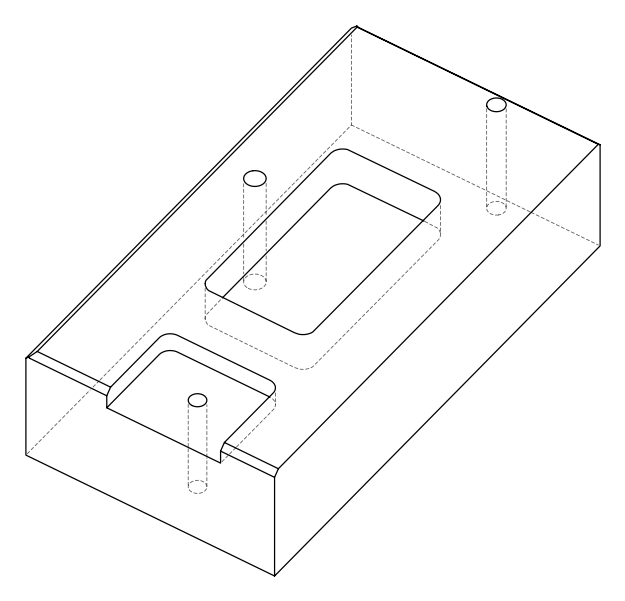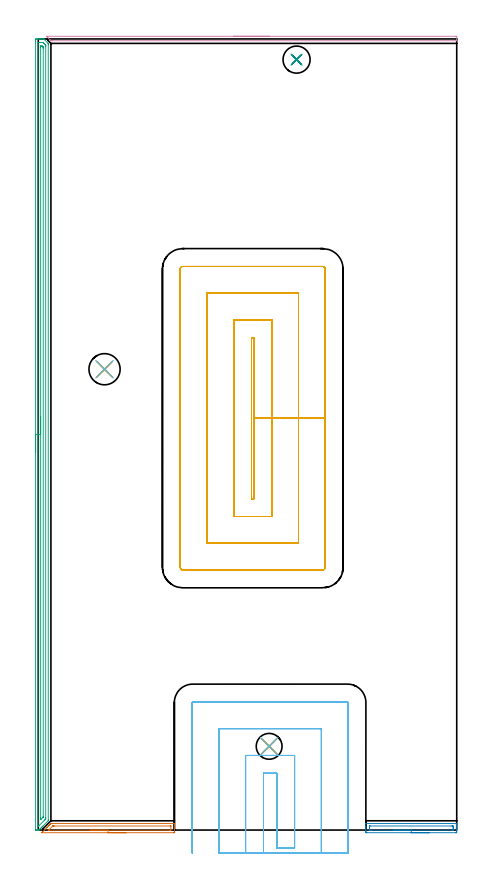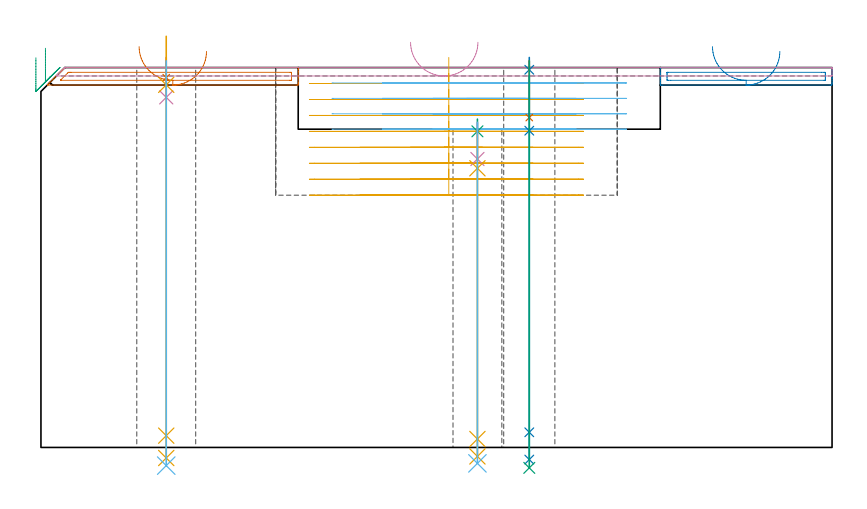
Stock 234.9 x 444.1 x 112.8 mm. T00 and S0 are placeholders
(PLAN: 18 operations, 11 tool changes, 48.9 min)
(1 AREA_MILL | FG_CHAMFER_SURFACE | UGT0205_001 | 1.34 min | 1078 mm3)
(2 AREA_MILL_1 | FG_CHAMFER_SURFACE_1 | UGT0205_001 | 1 min | 736 mm3)
(3 AREA_MILL_2 | FG_CHAMFER_SURFACE_2 | UGT0205_001 | 10.79 min | 11126 mm3)
(4 AREA_MILL_3 | FG_CHAMFER_SURFACE_3 | UGT0205_001 | 1.99 min | 711 mm3)
(5 MILL_RECTANGULAR_POCKET | POCKET_RECTANGULAR_STRAIGHT | UGT0201_094 | Follow Part, ap 5, ae 75% | 22.96 min | 727532 mm3)
(6 MILL_SLOT | SLOT_PARTIAL_RECTANGULAR | UGT0201_094 | Follow Part, ap 5, ae 75% | 7.54 min | 160238 mm3)
(7 SPOT_DRILL | STEP1HOLE | NXT0321_9005460120000 | 0.05 min | 205 mm3)
(8 SPOT_DRILL_1 | STEP1HOLE_1 | NXT0321_9005460120000 | 0.03 min | 23 mm3)
(9 SPOT_DRILL_2 | STEP1HOLE_2 | NXT0321_9005460120000 | 0.03 min | 25 mm3)
(10 DRILL_BLIND_HOLE_INTO_CENTER | STEP1HOLE | NXT0301_030 | 0.05 min | 176 mm3)
(11 GUN_DRILL_THROUGH_HOLE | STEP1HOLE | UGT0307_003 | 0.59 min | 4042 mm3)
(12 SPADE_DRILL_TO_ENLARGE_THROUGH_HOLE | STEP1HOLE | UGT0306_008 | 0.48 min | 22684 mm3)
(13 DRILL_BLIND_HOLE_INTO_CENTER_1 | STEP1HOLE_1 | UGT0301_494 | 0.07 min | 964 mm3)
(14 GUN_DRILL_THROUGH_HOLE_1 | STEP1HOLE_1 | UGT0307_006 | 0.56 min | 6299 mm3)
(15 DRILL_TO_ENLARGE_THROUGH_HOLE | STEP1HOLE_1 | UGT0301_282 | 0.49 min | 13125 mm3)
(16 DRILL_BLIND_HOLE_INTO_CENTER_2 | STEP1HOLE_2 | NXT0301_030 | 0.05 min | 221 mm3)
(17 GUN_DRILL_THROUGH_HOLE_2 | STEP1HOLE_2 | UGT0307_001 | 0.46 min | 1686 mm3)
(18 SPADE_DRILL_TO_ENLARGE_THROUGH_HOLE_1 | STEP1HOLE_2 | UGT0306_005 | 0.41 min | 13662 mm3)
(TOOL UGT0205_001 | Chamfer Mill 20 x 3 x 45 deg. | D20 FL50 Z2)
(TOOL UGT0201_094 | End mill 20 mm | D20 FL38 Z4)
(TOOL NXT0321_9005460120000 | NC Spot Drill, 142deg, 12mm, Carbide, Uncoated | D12 PA142 FL30 Z2)
(TOOL NXT0301_030 | Carbide Drill 5.9mm [860.1-0590-018A1-MM 2214] | D5.9 PA140 FL28 Z2)
(TOOL UGT0307_003 | Gun Drill 7 mm | D7 PA130 FL24 Z1)
(TOOL UGT0306_008 | Spade Drill 17.5mm | D17.5 PA132 FL10 Z2)
(TOOL UGT0301_494 | Carbide Drill 9.9 mm | D9.9 PA118 FL87 Z2)
(TOOL UGT0307_006 | Gun Drill 9 mm | D9 PA130 FL24 Z1)
(TOOL UGT0301_282 | Twist Drill 15.2 mm | D15.2 PA118 FL120 Z2)
(TOOL UGT0307_001 | Gun Drill 5 mm | D5 PA130 FL24 Z1)
(TOOL UGT0306_005 | Spade Drill 14.5mm | D14.5 PA132 FL10 Z2)
(OP 1 AREA_MILL)
G17 G21 G94 G90
T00 M6
G54
G17 G0 G90 X49.15 Y-1.5 S1061 M3
G43 Z122.8 H0
Z117.6
G94 G1 X49.112 Z116.728 F250.
X48.998 Z115.864
X48.809 Z115.012
X48.547 Z114.18
X48.213 Z113.374
X47.81 Z112.6
X47.341 Z111.864
X46.81 Z111.172
X46.221 Z110.529
X45.578 Z109.94
X44.886 Z109.408
X44.15 Z108.94
X43.376 Z108.537
X42.57 Z108.203
X41.738 Z107.941
X40.886 Z107.752
X40.021 Z107.638
X39.15 Z107.6
X2.072
X1.919 Y-1.493 Z107.606
X2.072 Y-1.33 Z107.77
X2.596 Y-0.803 Z108.296
X3.594 Y0.194 Z109.294
X4.645 Y1.246 Z110.344
X4.753 Y1.354 Z110.451
X4.938 Y1.539 Z110.637
X5.646 Y2.247 Z111.345
X5.814 Y2.417 Z111.512
X5.98 Y2.581 Z111.679
X6.093 Y2.694 Z111.792
X6.254 Y2.856 Z111.951
X6.412 Y3.013 Z112.111
X6.539 Y3.14 Z112.238
X6.693 Y3.295 Z112.39
X6.986 Y3.586 Z112.683
X7.098 Y3.695 Z112.791
X7.88 Y3.7 Z112.8
X76.228
X76.39 Y3.697 Z112.788
X76.398 Y3.546 Z112.638
X76.4 Y3.387 Z112.487
Y3.095 Z112.195
Y2.417 Z111.512
Y1.2 Z110.297
Y0.661 Z109.755
Y-0.826 Z108.27
X76.397 Y-1.095 Z108.001
X76.39 Y-1.492 Z107.605
X76.189 Y-1.496 Z107.601
X75.781 Y-1.5 Z107.6
X39.15
Y-0.086 Z109.014
X5.958 Y-0.085 Z109.015
X5.839 Y-0.082 Z109.018
X5.789 Y-0.079 Z109.021
Y-0.072 Z109.028
X5.863 Y0.009 Z109.109
X5.945 Y0.095 Z109.195
X7.88 Y2.029 Z111.129
X8.079 Y2.222 Z111.322
X8.128 Y2.266 Z111.366
X8.159 Y2.279 Z111.379
X8.204 Y2.281 Z111.381
X8.393 Y2.284 Z111.384
X8.773 Y2.286 Z111.386
X8.907
X73.994 Y2.285 Z111.385
X74.129 Y2.284 Z111.384
X74.351 Y2.279 Z111.379
X74.391 Y2.271 Z111.371
X74.395 Y2.242 Z111.342
X74.398 Y2.21 Z111.31
X74.4 Y2.018 Z111.118
Y0.129 Z109.229
X74.397 Y0.022 Z109.122
X74.393 Y-0.048 Z109.052
X74.388 Y-0.079 Z109.021
X74.373 Y-0.081 Z109.019
X73.994 Y-0.085 Z109.015
X73.86 Y-0.086 Z109.014
X39.15
X38.278 Z109.052
X37.413 Z109.166
X36.562 Z109.355
X35.73 Z109.617
X34.924 Z109.951
X34.15 Z110.354
X33.414 Z110.823
X32.722 Z111.354
X32.079 Z111.943
X31.489 Z112.586
X30.958 Z113.278
X30.49 Z114.014
X30.087 Z114.788
X29.753 Z115.594
X29.491 Z116.426
X29.302 Z117.278
X29.188 Z118.143
X29.15 Z119.014
G0 Z122.8
M5
M2
(OP 2 AREA_MILL_1)
G17 G21 G94 G90
T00 M6
G54
G17 G0 G90 X219.4 Y-1.5 S1061 M3
G43 Z122.8 H0
Z117.6
G94 G1 X219.362 Z116.728 F250.
X219.248 Z115.864
X219.059 Z115.012
X218.797 Z114.18
X218.463 Z113.374
X218.06 Z112.6
X217.592 Z111.864
X217.06 Z111.172
X216.471 Z110.529
X215.828 Z109.94
X215.136 Z109.408
X214.4 Z108.94
X213.626 Z108.537
X212.82 Z108.203
X211.988 Z107.941
X211.136 Z107.752
X210.272 Z107.638
X209.4 Z107.6
X184.474
X184.069 Y-1.495 Z107.602
X183.91 Y-1.491 Z107.605
X183.9 Y-1.095 Z108.
Y-0.783 Z108.311
Y-0.217 Z108.877
Y0.407 Z109.504
Y0.661 Z109.758
Y1.285 Z110.382
Y1.539 Z110.635
Y2.048 Z111.147
Y3.466 Z112.564
X183.902 Y3.585 Z112.677
X183.91 Y3.697 Z112.789
X184.029 Y3.7 Z112.8
X234.771
X234.89 Y3.697 Z112.789
X234.898 Y3.585 Z112.677
X234.9 Y3.465 Z112.564
Y2.786 Z111.886
Y2.048 Z111.147
Y1.539 Z110.635
Y1.285 Z110.382
Y0.661 Z109.758
Y0.407 Z109.504
Y-0.217 Z108.877
Y-0.783 Z108.311
X234.897 Y-1.095 Z108.
X234.89 Y-1.491 Z107.605
X234.731 Y-1.495 Z107.602
X234.326 Y-1.5 Z107.6
X209.4
Y-0.086 Z109.014
X187.011
X186.255 Y-0.085 Z109.015
X186.119 Y-0.083 Z109.017
X185.928 Y-0.079 Z109.021
X185.91 Y-0.017 Z109.083
X185.904 Y0.129 Z109.229
X185.901 Y0.661 Z109.761
X185.9 Y1.011 Z110.111
Y1.539 Z110.639
X185.901 Y1.887 Z110.987
X185.908 Y2.238 Z111.338
X185.91 Y2.279 Z111.379
X185.925 Y2.281 Z111.381
X185.971 Y2.283 Z111.383
X186.065 Y2.285 Z111.385
X186.255 Y2.286 Z111.386
X231.789
X232.545 Y2.284 Z111.384
X232.681 Y2.283 Z111.383
X232.872 Y2.279 Z111.379
X232.89 Y2.217 Z111.317
X232.896 Y2.071 Z111.171
X232.899 Y1.539 Z110.639
X232.9 Y1.189 Z110.289
Y0.661 Z109.761
X232.899 Y0.313 Z109.413
X232.892 Y-0.038 Z109.062
X232.89 Y-0.079 Z109.021
X232.875 Y-0.081 Z109.019
X232.829 Y-0.084 Z109.016
X232.735 Y-0.085 Z109.015
X232.545 Y-0.086 Z109.014
X209.4
X208.528 Z109.052
X207.664 Z109.166
X206.812 Z109.355
X205.98 Z109.617
X205.174 Z109.951
X204.4 Z110.354
X203.664 Z110.823
X202.972 Z111.354
X202.329 Z111.943
X201.74 Z112.586
X201.208 Z113.278
X200.74 Z114.014
X200.337 Z114.788
X200.003 Z115.594
X199.741 Z116.426
X199.552 Z117.278
X199.438 Z118.143
X199.4 Z119.014
G0 Z122.8
M5
M2
(OP 3 AREA_MILL_2)
G17 G21 G94 G90
T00 M6
G54
G17 G0 G90 X-1.5 Y212.05 S1061 M3
G43 Z122.8 H0
Z115.7
G94 G1 Y212.088 Z114.828 F250.
Y212.202 Z113.963
Y212.391 Z113.112
Y212.653 Z112.28
Y212.987 Z111.474
Y213.39 Z110.7
Y213.858 Z109.964
Y214.39 Z109.272
Y214.979 Z108.629
Y215.622 Z108.039
Y216.314 Z107.508
Y217.05 Z107.04
Y217.824 Z106.637
Y218.63 Z106.303
Y219.462 Z106.041
Y220.314 Z105.852
Y221.178 Z105.738
Y222.05 Z105.7
Y443.063
X-1.499 Y443.488 Z105.701
X-1.495 Y443.951 Z105.702
X-1.491 Y444.091 Z105.705
X-1.038 Y444.1 Z106.157
X-0.76 Z106.435
X-0.156 Z107.039
X0.4 Z107.597
X0.727 Z107.923
X1.282 Z108.479
X1.609 Z108.804
X2.262 Z109.461
X2.932 Z110.131
X3.049 Y444.099 Z110.247
X3.1 Y444.09 Z110.296
X3.157 Y444.044 Z110.355
X3.267 Y443.935 Z110.464
X5.498 Y441.703 Z112.697
X5.581 Y441.614 Z112.779
X5.594 Y441.596 Z112.792
X5.6 Y440.809 Z112.8
Y5.969
X5.595 Y5.205 Z112.791
X5.581 Y5.18 Z112.778
X2.627 Y2.226 Z109.825
X2.491 Y2.089 Z109.687
X2.352 Y1.951 Z109.55
X2.191 Y1.79 Z109.389
X2.05 Y1.648 Z109.246
X1.906 Y1.505 Z109.103
X1.755 Y1.354 Z108.953
X1.609 Y1.207 Z108.804
X1.459 Y1.058 Z108.657
X1.319 Y0.918 Z108.517
X1.168 Y0.765 Z108.363
X1.013 Y0.612 Z108.211
X0.883 Y0.482 Z108.081
X0.727 Y0.324 Z107.922
X0.566 Y0.165 Z107.764
X0.403 Y0.001 Z107.6
X0.4 Y0. Z107.598
X0.343 Z107.542
X-0.385 Z106.815
X-1.038 Z106.157
X-1.269 Z105.927
X-1.364 Z105.832
X-1.491 Y0.003 Z105.705
X-1.496 Y0.165 Z105.704
X-1.5 Y0.399 Z105.7
Y222.05
X-0.086 Z107.114
X-0.085 Y442.011 Z107.115
X-0.084 Y442.062 Z107.116
X-0.081 Y442.086 Z107.119
X-0.08 Y442.09 Z107.12
X-0.058 Y442.092 Z107.142
X0.335 Y442.099 Z107.535
X2.099 Z109.299
X2.491 Y442.093 Z109.691
X2.621 Y442.09 Z109.821
X2.661 Y442.077 Z109.861
X2.696 Y442.047 Z109.896
X2.767 Y441.98 Z109.967
X3.048 Y441.703 Z110.248
X3.373 Y441.377 Z110.573
X3.937 Y440.81 Z111.137
X4.129 Y440.61 Z111.329
X4.179 Y440.548 Z111.379
X4.181 Y440.501 Z111.381
X4.183 Y440.398 Z111.383
X4.186 Y439.987 Z111.386
Y439.917
X4.185 Y6.862 Z111.385
X4.181 Y6.451 Z111.381
X4.179 Y6.25 Z111.379
X4.082 Y6.144 Z111.282
X3.916 Y5.969 Z111.116
X3.644 Y5.695 Z110.844
X3.373 Y5.423 Z110.573
X0.238 Y2.289 Z107.438
X0.092 Y2.147 Z107.292
X-0.049 Y2.013 Z107.151
X-0.068 Y2.01 Z107.132
X-0.079 Y2.018 Z107.121
X-0.086 Y2.398 Z107.114
Y222.05
X1.328 Z108.528
X1.329 Y439.307 Z108.529
X1.331 Y439.917 Z108.531
X1.334 Y440.058 Z108.534
X1.335 Y440.085 Z108.535
X1.368 Y440.091 Z108.568
X1.43 Y440.097 Z108.63
X1.609 Y440.098 Z108.809
X1.79 Y440.097 Z108.99
X2.152 Y440.09 Z109.352
X2.211 Y440.078 Z109.411
X2.235 Y440.058 Z109.435
X2.285 Y440.012 Z109.485
X2.384 Y439.917 Z109.584
X2.491 Y439.81 Z109.691
X2.686 Y439.615 Z109.886
X2.734 Y439.564 Z109.934
X2.756 Y439.538 Z109.956
X2.764 Y439.525 Z109.964
X2.766 Y439.496 Z109.966
X2.77 Y439.308 Z109.97
X2.771 Y439.024 Z109.971
X2.772 Y438.74 Z109.972
X2.771 Y7.755 Z109.971
Y7.472
X2.768 Y7.377 Z109.968
X2.765 Y7.302 Z109.965
X2.758 Y7.269 Z109.958
X2.427 Y6.927 Z109.627
X1.469 Y5.969 Z108.669
X1.41 Y5.917 Z108.61
X1.335 Y5.851 Z108.535
X1.332 Y5.969 Z108.532
X1.33 Y6.063 Z108.53
X1.329 Y6.253 Z108.529
X1.328 Y6.862 Z108.528
Y222.05
Y222.922 Z108.566
Y223.786 Z108.68
Y224.638 Z108.869
Y225.47 Z109.131
Y226.276 Z109.465
Y227.05 Z109.868
Y227.786 Z110.337
Y228.478 Z110.868
Y229.121 Z111.457
Y229.71 Z112.101
Y230.242 Z112.793
Y230.71 Z113.528
Y231.113 Z114.302
Y231.447 Z115.108
Y231.709 Z115.94
Y231.898 Z116.792
Y232.012 Z117.657
Y232.05 Z118.528
G0 Z122.8
M5
M2
(OP 4 AREA_MILL_3)
G17 G21 G94 G90
T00 M6
G54
G17 G0 G90 X109.75 Y445.6 S1061 M3
G43 Z122.8 H0
Z120.3
G94 G1 X109.788 Z119.428 F250.
X109.902 Z118.563
X110.091 Z117.712
X110.353 Z116.88
X110.687 Z116.074
X111.09 Z115.3
X111.559 Z114.564
X112.09 Z113.872
X112.679 Z113.229
X113.322 Z112.64
X114.014 Z112.108
X114.75 Z111.64
X115.524 Z111.237
X116.33 Z110.903
X117.162 Z110.641
X118.014 Z110.452
X118.878 Z110.338
X119.75 Z110.3
X234.498
X234.754 Y445.596 Z110.304
X234.897 Y445.591 Z110.305
X234.9 Y445.513 Z110.384
Y443.474 Z112.425
Y443.345 Z112.554
X234.897 Y443.22 Z112.672
X234.89 Y443.102 Z112.788
X234.754 Y443.1 Z112.8
X7.867
X7.112 Y443.103 Z112.792
X7.098 Y443.105 Z112.791
X6.975 Y443.223 Z112.673
X6.791 Y443.409 Z112.49
X6.725 Y443.474 Z112.425
X5.418 Y444.782 Z111.118
X4.964 Y445.236 Z110.664
X4.746 Y445.457 Z110.443
X4.619 Y445.593 Z110.306
X4.746 Y445.6 Z110.3
X119.75
X120.622 Z110.338
X121.487 Z110.452
X122.338 Z110.641
X123.17 Z110.903
X123.976 Z111.237
X124.75 Z111.64
X125.486 Z112.108
X126.178 Z112.64
X126.821 Z113.229
X127.41 Z113.872
X127.942 Z114.564
X128.41 Z115.3
X128.813 Z116.074
X129.147 Z116.88
X129.409 Z117.712
X129.598 Z118.563
X129.712 Z119.428
X129.75 Z120.3
G0 Z122.8
M5
M2
(OP 5 MILL_RECTANGULAR_POCKET)
G17 G21 G94 G90
T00 M6
G54
G17 G0 G90 X121.1 Y202.323 S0 M3
G43 Z122.8 H0
Z115.8
G94 G1 Y231.2 Z108.062 F250.
Y276.4 F500.
X119.7
Y186.
X121.1
Y231.2
X131.1
Y286.4
X109.7
Y176.
X131.1
Y231.2
X146.1
Y301.4
X94.7
Y161.
X146.1
Y231.2
X161.1
Y314.9
G3 X159.6 Y316.4 R1.5
G1 X81.2
G3 X79.7 Y314.9 R1.5
G1 Y147.5
G3 X81.2 Y146. R1.5
G1 X159.6
G3 X161.1 Y147.5 R1.5
G1 Y231.2
Y232.2
G0 X121.1 Y202.323 Z111.062
G1 Y231.2 Z103.325 F250.
Y276.4 F500.
X119.7
Y186.
X121.1
Y231.2
X131.1
Y286.4
X109.7
Y176.
X131.1
Y231.2
X146.1
Y301.4
X94.7
Y161.
X146.1
Y231.2
X161.1
Y314.9
G3 X159.6 Y316.4 R1.5
G1 X81.2
G3 X79.7 Y314.9 R1.5
G1 Y147.5
G3 X81.2 Y146. R1.5
G1 X159.6
G3 X161.1 Y147.5 R1.5
G1 Y231.2
Y232.2
G0 X121.1 Y202.323 Z106.325
G1 Y231.2 Z98.587 F250.
Y276.4 F500.
X119.7
Y186.
X121.1
Y231.2
X131.1
Y286.4
X109.7
Y176.
X131.1
Y231.2
X146.1
Y301.4
X94.7
Y161.
X146.1
Y231.2
X161.1
Y314.9
G3 X159.6 Y316.4 R1.5
G1 X81.2
G3 X79.7 Y314.9 R1.5
G1 Y147.5
G3 X81.2 Y146. R1.5
G1 X159.6
G3 X161.1 Y147.5 R1.5
G1 Y231.2
Y232.2
G0 X121.1 Y202.323 Z101.587
G1 Y231.2 Z93.85 F250.
Y276.4 F500.
X119.7
Y186.
X121.1
Y231.2
X131.1
Y286.4
X109.7
Y176.
X131.1
Y231.2
X146.1
Y301.4
X94.7
Y161.
X146.1
Y231.2
X161.1
Y314.9
G3 X159.6 Y316.4 R1.5
G1 X81.2
G3 X79.7 Y314.9 R1.5
G1 Y147.5
G3 X81.2 Y146. R1.5
G1 X159.6
G3 X161.1 Y147.5 R1.5
G1 Y231.2
Y232.2
G0 X121.1 Y202.323 Z96.85
G1 Y231.2 Z89.112 F250.
Y276.4 F500.
X119.7
Y186.
X121.1
Y231.2
X131.1
Y286.4
X109.7
Y176.
X131.1
Y231.2
X146.1
Y301.4
X94.7
Y161.
X146.1
Y231.2
X161.1
Y314.9
G3 X159.6 Y316.4 R1.5
G1 X81.2
G3 X79.7 Y314.9 R1.5
G1 Y147.5
G3 X81.2 Y146. R1.5
G1 X159.6
G3 X161.1 Y147.5 R1.5
G1 Y231.2
Y232.2
G0 X121.1 Y202.323 Z92.112
G1 Y231.2 Z84.375 F250.
Y276.4 F500.
X119.7
Y186.
X121.1
Y231.2
X131.1
Y286.4
X109.7
Y176.
X131.1
Y231.2
X146.1
Y301.4
X94.7
Y161.
X146.1
Y231.2
X161.1
Y314.9
G3 X159.6 Y316.4 R1.5
G1 X81.2
G3 X79.7 Y314.9 R1.5
G1 Y147.5
G3 X81.2 Y146. R1.5
G1 X159.6
G3 X161.1 Y147.5 R1.5
G1 Y231.2
Y232.2
G0 X121.1 Y202.323 Z87.375
G1 Y231.2 Z79.637 F250.
Y276.4 F500.
X119.7
Y186.
X121.1
Y231.2
X131.1
Y286.4
X109.7
Y176.
X131.1
Y231.2
X146.1
Y301.4
X94.7
Y161.
X146.1
Y231.2
X161.1
Y314.9
G3 X159.6 Y316.4 R1.5
G1 X81.2
G3 X79.7 Y314.9 R1.5
G1 Y147.5
G3 X81.2 Y146. R1.5
G1 X159.6
G3 X161.1 Y147.5 R1.5
G1 Y231.2
Y232.2
G0 X121.1 Y202.323 Z82.637
G1 Y231.2 Z74.9 F250.
Y276.4 F500.
X119.7
Y186.
X121.1
Y231.2
X131.1
Y286.4
X109.7
Y176.
X131.1
Y231.2
X146.1
Y301.4
X94.7
Y161.
X146.1
Y231.2
X161.1
Y314.9
G3 X159.6 Y316.4 R1.5
G1 X81.2
G3 X79.7 Y314.9 R1.5
G1 Y147.5
G3 X81.2 Y146. R1.5
G1 X159.6
G3 X161.1 Y147.5 R1.5
G1 Y231.2
Y232.2
G0 Z122.8
M5
M2
(OP 6 MILL_SLOT)
G17 G21 G94 G90
T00 M6
G54
G17 G0 G90 X126.4 Y-13. S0 M3
G43 Z122.8 H0
Z108.225
G94 G1 Y-10. F250.
Y31.9 F500.
X133.9
Y-10.
X143.9
Y41.9
X116.4
Y-10.
Y-13. F250.
X158.9
Y-10.
Y56.9 F500.
X101.4
Y-10.
Y-13. F250.
X173.9
Y-10.
Y71.6 F500.
G3 X173.6 Y71.9 R0.3
G1 X86.7
G3 X86.4 Y71.6 R0.3
G1 Y-10.
Y-13. F250.
G0 X126.4 Z103.65
G1 Y-10.
Y31.9 F500.
X133.9
Y-10.
X143.9
Y41.9
X116.4
Y-10.
Y-13. F250.
X158.9
Y-10.
Y56.9 F500.
X101.4
Y-10.
Y-13. F250.
X173.9
Y-10.
Y71.6 F500.
G3 X173.6 Y71.9 R0.3
G1 X86.7
G3 X86.4 Y71.6 R0.3
G1 Y-10.
Y-13. F250.
G0 X126.4 Z99.075
G1 Y-10.
Y31.9 F500.
X133.9
Y-10.
X143.9
Y41.9
X116.4
Y-10.
Y-13. F250.
X158.9
Y-10.
Y56.9 F500.
X101.4
Y-10.
Y-13. F250.
X173.9
Y-10.
Y71.6 F500.
G3 X173.6 Y71.9 R0.3
G1 X86.7
G3 X86.4 Y71.6 R0.3
G1 Y-10.
Y-13. F250.
G0 X126.4 Z94.5
G1 Y-10.
Y31.9 F500.
X133.9
Y-10.
X143.9
Y41.9
X116.4
Y-10.
Y-13. F250.
X158.9
Y-10.
Y56.9 F500.
X101.4
Y-10.
Y-13. F250.
X173.9
Y-10.
Y71.6 F500.
G3 X173.6 Y71.9 R0.3
G1 X86.7
G3 X86.4 Y71.6 R0.3
G1 Y-10.
Y-13. F250.
G0 Z122.8
M5
M2
(OP 7 SPOT_DRILL)
G17 G21 G94 G90
T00 M6
G54
G17 G0 G90 X37.2 Y258.7 S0 M3
G43 Z122.8 H0
G94 G81 G98 Z109.8 F250. R115.8
G80
M5
M2
(OP 8 SPOT_DRILL_1)
G17 G21 G94 G90
T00 M6
G54
G17 G0 G90 X145. Y432.5 S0 M3
G43 Z122.8 H0
G94 G81 G98 Z112.146 F250. R115.8
G80
M5
M2
(OP 9 SPOT_DRILL_2)
G17 G21 G94 G90
T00 M6
G54
G17 G0 G90 X129.6 Y47. S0 M3
G43 Z122.8 H0
G94 G81 G98 Z93.867 F250. R97.5
G80
M5
M2
(OP 10 DRILL_BLIND_HOLE_INTO_CENTER)
G17 G21 G94 G90
T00 M6
G54
G17 G0 G90 X37.2 Y258.7 S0 M3
G43 Z122.8 H1
G94 G81 G98 Z103.95 F250. R114.8
G80
M5
M2
(OP 11 GUN_DRILL_THROUGH_HOLE)
G17 G21 G94 G90
T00 M6
G54
G17 G0 G90 X37.2 Y258.7 M8
G43 Z122.8 H0
Z122.093
S716 M3
G94 G1 Z107.668 F125. M26
G4 X.084
Z3.5 F250.
G4 X.084
Z-3.132 F125.
G4 X.084
M5
M9
G0 Z122.093
Z122.8
M2
(OP 12 SPADE_DRILL_TO_ENLARGE_THROUGH_HOLE)
G17 G21 G94 G90
T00 M6
G54
G17 G0 G90 X37.2 Y258.7 S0 M3
G43 Z122.8 H0
G94 G73 G98 Z-5.396 F250. Q16.885 R114.8
G80
M5
M2
(OP 13 DRILL_BLIND_HOLE_INTO_CENTER_1)
G17 G21 G94 G90
T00 M6
G54
G17 G0 G90 X145. Y432.5 S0 M3
G43 Z122.8 H0
G94 G81 G98 Z97.95 F250. R114.8
G80
M5
M2
(OP 14 GUN_DRILL_THROUGH_HOLE_1)
G17 G21 G94 G90
T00 M6
G54
G17 G0 G90 X145. Y432.5 M8
G43 Z122.8 H0
Z110.344
S716 M3
G94 G1 Z94.055 F125. M26
G4 X.084
Z4.5 F250.
G4 X.084
Z-3.598 F125.
G4 X.084
M5
M9
G0 Z110.344
Z122.8
M2
(OP 15 DRILL_TO_ENLARGE_THROUGH_HOLE)
G17 G21 G94 G90
T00 M6
G54
G17 G0 G90 X145. Y432.5 S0 M3
G43 Z122.8 H0
G94 G73 G98 Z-6.067 F250. Q14.858 R114.8
G80
M5
M2
(OP 16 DRILL_BLIND_HOLE_INTO_CENTER_2)
G17 G21 G94 G90
T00 M6
G54
G17 G0 G90 X129.6 Y47. S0 M3
G43 Z122.8 H1
G94 G81 G98 Z85.65 F250. R96.5
G80
M5
M2
(OP 17 GUN_DRILL_THROUGH_HOLE_2)
G17 G21 G94 G90
T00 M6
G54
G17 G0 G90 X129.6 Y47. M8
G43 Z122.8 H0
Z94.277
S716 M3
G94 G1 Z82.894 F125. M26
G4 X.084
Z2.5 F250.
G4 X.084
Z-2.666 F125.
G4 X.084
M5
M9
G0 Z94.277
Z122.8
M2
(OP 18 SPADE_DRILL_TO_ENLARGE_THROUGH_HOLE_1)
G17 G21 G94 G90
T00 M6
G54
G17 G0 G90 X129.6 Y47. S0 M3
G43 Z122.8 H0
G94 G73 G98 Z-4.728 F250. Q14.175 R96.5
G80
M5
M2
